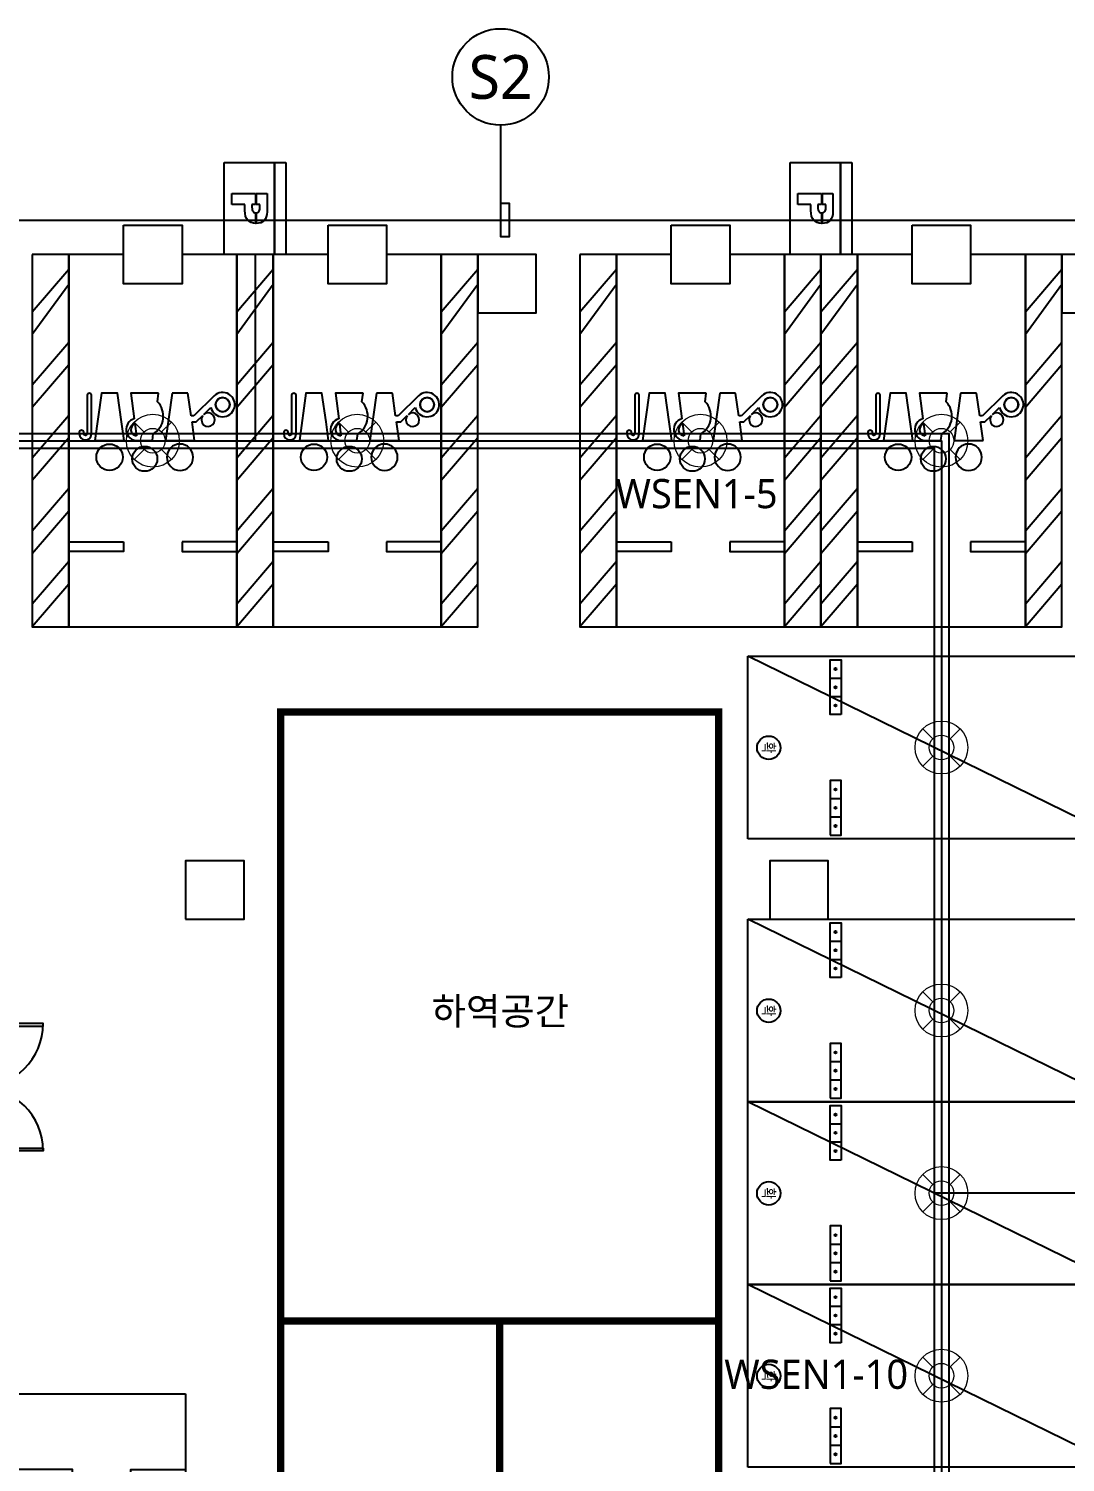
# Model space of a CAD drawing. Header units: millimetres. Extents: x -105683 to 94728, y -31127 to 151123.
# Drawn here: x 14325 to 28522, y -8341 to 11286 of the extents above; entities that cross this region are included whole.
import ezdxf
from ezdxf.enums import TextEntityAlignment as Align

# ---------------------------------------------------------------- set-up
doc = ezdxf.new("R2010")
doc.units = ezdxf.units.MM
doc.linetypes.add('AUDIT_D_080121100638-0', pattern=[0])
doc.linetypes.add('xr_plan$0$HIDDEN', pattern=[9.525, 6.35, -3.175])
for name, color, linetype in [('DR LINE', 4, 'Continuous'), ('e-plan', 9, 'Continuous'), ('E-TEXT', 6, 'Continuous'), ('레이스웨이', 3, 'Continuous'), ('만공차등', 6, 'Continuous'), ('유도배선', 6, 'Continuous')]:
    doc.layers.add(name, color=color, linetype=linetype)
doc.layers.add('초음파센서', color=1, linetype='AUDIT_D_080121100638-0', lineweight=13)
doc.styles.add('xr_plan$0$USUN', font='malgun_0.ttf')
doc.styles.add('xr_plan$0$신화문자', font='malgun_0.ttf', dxfattribs={"width": 0.9})
doc.styles.add('Xref-지하1층$0$USUN', font='malgun_0.ttf')

# ---------------------------------------------------------------- blocks, each defined once
blk = doc.blocks.new('xr_plan$0$노유자주차-1')
at = {"layer": 'e-plan', "linetype": 'Continuous'}
for p, q in [((684, 2800), (100, 3300)), ((992, 2800), (308, 3300)), ((1684, 2800), (1100, 3300)), ((1992, 2800), (1408, 3300)), ((2684, 2800), (2100, 3300)), ((2992, 2800), (2408, 3300)), ((3684, 2800), (3100, 3300)), ((3992, 2800), (3408, 3300)), ((4684, 2800), (4100, 3300)), ((4992, 2800), (4408, 3300)), ((684, 0), (100, 500)), ((992, 0), (308, 500)), ((1684, 0), (1100, 500)), ((1992, 0), (1408, 500)), ((2684, 0), (2100, 500)), ((2992, 0), (2408, 500)), ((3684, 0), (3100, 500)), ((3992, 0), (3408, 500)), ((4684, 0), (4100, 500)), ((4992, 0), (4408, 500))]:
    blk.add_line(p, q, dxfattribs=at)
for points in [[(-100, 2800), (5000, 2800), (5000, 3300), (-100, 3300)], [(3835, 2050), (3965, 2050), (3965, 2800), (3835, 2800)], [(-500, 1250), (-500, 2050), (300, 2050), (300, 1250)], [(3835, 1250), (3965, 1250), (3965, 500), (3835, 500)], [(-100, 0), (5000, 0), (5000, 500), (-100, 500)]]:
    blk.add_lwpolyline(points, close=True, dxfattribs=at)
for points in [[(-100, 1250), (-100, 500), (5000, 500), (5000, 2800), (-100, 2800), (-100, 2050)], [(1837, 2490), (2109, 2212)], [(2090, 2350), (1997, 2445)], [(2109, 2175), (1800, 2132)], [(2193, 2245), (2105, 2335)], [(2109, 2212), (2109, 2175)], [(2193, 2187), (2193, 2245)], [(2449, 2222), (2193, 2187)], [(2449, 1823), (2449, 2222)], [(1800, 2132), (1800, 1913)], [(1800, 1913), (2449, 1823)], [(1800, 1730), (1800, 1350), (2150, 1397)], [(1918, 1714), (1800, 1730)], [(2449, 1436), (2449, 1644), (2355, 1656)], [(2217, 1406), (2382, 1427)], [(2193, 1222), (1800, 1167), (1800, 948), (2449, 858), (2449, 1257), (2193, 1222)]]:
    blk.add_lwpolyline(points, dxfattribs=at)
for points in [[(1997, 2445, 3.739536), (1837, 2490)], [(2105, 2335, 17.371912), (2090, 2350)]]:
    blk.add_lwpolyline(points, format="xyb", dxfattribs=at)
for points in [[(1956, 2510, 1), (1956, 2703, 1), (1956, 2510)], [(2676, 1842, 1), (2676, 2203, 1), (2676, 1842)], [(2676, 877, -1), (2676, 1238, -1), (2676, 877)], [(1821, 812, 0.6678), (1821, 750), (2356, 750, -0.962707), (2355, 704), (2329, 704, 0.714286), (2329, 643), (2355, 643, 0.962707), (2361, 812)]]:
    blk.add_lwpolyline(points, format="xyb", close=True, dxfattribs=at)
for centre, radius in [((1956, 2607), 96.3), ((2698, 1540), 171)]:
    blk.add_circle(centre, radius, dxfattribs=at)
for centre, radius, start, end in [((2114, 1513), 281, 30.7481, 134.215), ((2297, 1436), 152, 195.0369, 360), ((2297, 1436), 85.3, 201.0118, 354.0251)]:
    blk.add_arc(centre, radius, start, end, dxfattribs=at)
blk = doc.blocks.new('xr_plan$0$확장형주차')
at = {"layer": 'e-plan', "linetype": 'Continuous'}
blk.add_line((2500, 5100), (0, 0), dxfattribs=at)
at = {"layer": 'e-plan'}
for p, q in [((0, 0), (0, 5100)), ((0, 5100), (2500, 5100)), ((2500, 5100), (2500, 0)), ((300, 1125), (300, 1275)), ((550, 1125), (550, 1275)), ((1950, 1125), (1950, 1275)), ((2200, 1125), (2200, 1275)), ((2500, 0), (0, 0))]:
    blk.add_line(p, q, dxfattribs=at)
for points in [[(800, 1275), (800, 1125), (50, 1125), (50, 1275)], [(2450, 1125), (2450, 1275), (1700, 1275), (1700, 1125)]]:
    blk.add_lwpolyline(points, close=True, dxfattribs=at)
for centre, radius in [((175, 1200), 15), ((425, 1200), 15), ((675, 1200), 15), ((1825, 1200), 15), ((2075, 1200), 15), ((2325, 1200), 15), ((1253, 285), 160)]:
    blk.add_circle(centre, radius, dxfattribs=at)
at = {"layer": 'e-plan', "style": 'xr_plan$0$신화문자', "width": 0.8}
blk.add_text('확', height=160, dxfattribs=at).set_placement((1253, 285), align=Align.MIDDLE_CENTER)
blk = doc.blocks.new('xr_plan$0$장애인용주차')
at = {"layer": 'e-plan'}
for p, q in [((1242, 6043), (1358, 6285)), ((1358, 6285), (1473, 6230)), ((1289, 6221), (1256, 6153)), ((1382, 6217), (1273, 5990)), ((1451, 6184), (1382, 6217)), ((1473, 6230), (1451, 6184)), ((963, 5976), (954, 5920)), ((955, 5714), (1010, 6060)), ((1010, 6060), (1242, 6043)), ((1038, 5912), (1015, 5768)), ((1209, 5900), (1038, 5912)), ((1053, 6005), (1046, 5962)), ((1046, 5962), (1213, 5951)), ((1273, 5990), (1053, 6005)), ((1213, 5951), (1209, 5900)), ((2300, 5000), (0, 5000)), ((0, 5000), (0, 0)), ((2300, 0), (2300, 5000)), ((1391, 3062), (1681, 3666)), ((1681, 3666), (1968, 3528)), ((1509, 3505), (1427, 3335)), ((1741, 3496), (1468, 2929)), ((1913, 3413), (1741, 3496)), ((1968, 3528), (1913, 3413)), ((675, 2238), (811, 3102)), ((811, 3102), (1391, 3062)), ((919, 2967), (902, 2859)), ((1468, 2929), (919, 2967)), ((693, 2892), (672, 2754)), ((902, 2859), (1318, 2830)), ((1318, 2830), (1309, 2703)), ((882, 2733), (825, 2373)), ((1309, 2703), (882, 2733)), ((0, 0), (2300, 0))]:
    blk.add_line(p, q, dxfattribs=at)
at = {"layer": 'e-plan', "linetype": 'Continuous'}
for p, q in [((-1000, 3831), (0, 5000)), ((-1000, 3524), (0, 4692)), ((-1000, 2950), (0, 4119)), ((-1000, 2643), (0, 3811)), ((-1000, 2069), (0, 3238)), ((-1000, 1762), (0, 2931)), ((-1000, 1189), (0, 2357)), ((-1000, 881), (0, 2050)), ((-1000, 308), (0, 1476)), ((-1000, 0), (0, 1169))]:
    blk.add_line(p, q, dxfattribs=at)
for points in [[(650, 6500), (1650, 6500), (1650, 5500), (650, 5500)], [(-1000, 5000), (-1000, 0), (0, 0), (0, 5000)], [(750, 1165), (750, 1035), (0, 1035), (0, 1165)], [(1550, 1165), (1550, 1035), (2300, 1035), (2300, 1165)]]:
    blk.add_lwpolyline(points, close=True, dxfattribs=at)
at = {"layer": 'e-plan'}
for centre, radius, start, end in [((1073, 6125), 237, 23.9076, 239.8357), ((1073, 6125), 186, 8.5807, 233.5932), ((1019, 5704), 64.2, 171.0273, 93.0028), ((969, 3265), 591, 23.9076, 239.8357), ((969, 3265), 464, 8.5807, 233.5932), ((833, 2213), 161, 171.0273, 93.0028)]:
    blk.add_arc(centre, radius, start, end, dxfattribs=at)
blk = doc.blocks.new('xr_plan$0$Dor_1800')
at = {"layer": 'e-plan'}
for points in [[(30, 125), (65, 125), (65, 995), (30, 995), (30, 125)], [(1770, 125), (1735, 125), (1735, 995), (1770, 995), (1770, 125)], [(0, 125), (30, 125), (30, 85), (45, 85), (45, -35), (30, -125), (0, -125), (0, 125)], [(1800, 125), (1770, 125), (1770, 85), (1755, 85), (1755, -35), (1770, -125), (1800, -125), (1800, 125)]]:
    blk.add_lwpolyline(points, dxfattribs=at)
for centre, start, end in [((30, 125), 0, 90), ((1770, 125), 90, 180)]:
    blk.add_arc(centre, 870, start, end, dxfattribs=at)
blk = doc.blocks.new('Xref-지하1층')
at = {"layer": 'e-plan'}
for points in [[(24000, 19300), (24800, 19300), (24800, 20100), (24000, 20100)], [(32000, 19300), (32800, 19300), (32800, 20100), (32000, 20100)], [(20000, 11000), (20800, 11000), (20800, 11800), (20000, 11800)], [(28000, 11000), (28800, 11000), (28800, 11800), (28000, 11800)]]:
    blk.add_lwpolyline(points, close=True, dxfattribs=at)
at = {"layer": 'e-plan', "linetype": 'xr_plan$0$HIDDEN', "ltscale": 0.2, "const_width": 100}
blk.add_lwpolyline([(21300, 13837), (27300, 13837), (27300, 5500), (21300, 5500)], close=True, dxfattribs=at)
at = {"layer": 'e-plan', "const_width": 100}
for points in [[(21300, 5500), (24300, 5500), (24300, -500), (21300, -500)], [(24300, 5500), (27300, 5500), (27300, -500), (24300, -500)]]:
    blk.add_lwpolyline(points, close=True, dxfattribs=at)
at = {"layer": 'e-plan', "linetype": 'Continuous', "rotation": 270}
for name, p in [('xr_plan$0$노유자주차-1', (17900, 20000)), ('xr_plan$0$노유자주차-1', (20700, 20000)), ('xr_plan$0$노유자주차-1', (25400, 20000)), ('xr_plan$0$노유자주차-1', (28700, 20000)), ('xr_plan$0$확장형주차', (27700, 14600)), ('xr_plan$0$확장형주차', (27700, 11000)), ('xr_plan$0$Dor_1800', (17052, 9600)), ('xr_plan$0$확장형주차', (27700, 8500)), ('xr_plan$0$확장형주차', (27700, 6000))]:
    blk.add_blockref(name, p, dxfattribs=at)
at = {"layer": 'e-plan', "linetype": 'Continuous', "xscale": -1, "rotation": 180}
blk.add_blockref('xr_plan$0$장애인용주차', (17700, 4500), dxfattribs=at)
at = {"layer": 'e-plan', "ltscale": 3, "style": 'xr_plan$0$USUN'}
blk.add_text('하역공간', height=375, dxfattribs=at).set_placement((24310, 9740), align=Align.MIDDLE_CENTER)
blk = doc.blocks.new('센서')
at = {"layer": '초음파센서'}
for p, q in [((-256, 256), (-120, 119)), ((119, 120), (256, 256)), ((-256, -256), (-119, -120)), ((120, -119), (256, -256))]:
    blk.add_line(p, q, dxfattribs=at)
for major_axis, start_param, end_param in [((0, 362), 2.801804347482335, 9.08498965466192), ((0, 169), 2.862310370331366, 9.145495677510953)]:
    blk.add_ellipse((0, 0), major_axis=major_axis, ratio=1, start_param=start_param, end_param=end_param, dxfattribs=at)
blk = doc.blocks.new('만공차등')
at = {"layer": '만공차등', "color": 2}
for p, q in [((256, 773), (1281, 773)), ((256, 86), (256, 773)), ((1281, 647), (256, 647)), ((256, 647), (1281, 647)), ((1281, 773), (1281, 86)), ((602, 442), (724, 442)), ((602, 436), (724, 436)), ((817, 442), (935, 442)), ((817, 436), (935, 436)), ((1281, 86), (256, 86))]:
    blk.add_line(p, q, dxfattribs=at)
for points in [[(602, 563), (602, 563), (804, 563), (804, 563)], [(602, 442), (602, 509), (602, 563), (602, 563)], [(758, 483), (758, 483), (724, 483), (724, 483)], [(724, 483), (724, 483), (724, 463), (724, 442)], [(805, 470), (797, 479), (781, 483), (758, 483)], [(804, 563), (848, 563), (881, 552), (902, 531)], [(602, 170), (602, 170), (602, 322), (602, 436)], [(724, 436), (724, 415), (724, 395), (724, 395)], [(724, 395), (724, 395), (754, 395), (754, 395)], [(754, 395), (777, 395), (793, 399), (803, 407)], [(900, 349), (876, 327), (839, 316), (790, 316)], [(803, 407), (812, 415), (817, 425), (817, 436)], [(817, 442), (816, 453), (812, 462), (805, 470)], [(935, 436), (934, 400), (922, 370), (900, 349)], [(724, 170), (724, 170), (602, 170), (602, 170)], [(790, 316), (790, 316), (724, 316), (724, 316)], [(724, 316), (724, 316), (724, 170), (724, 170)]]:
    blk.add_open_spline(points, degree=3, dxfattribs=at)
blk.add_open_spline([(902, 531), (924, 510), (935, 481), (935, 442), (935, 442), (935, 442), (935, 442)], degree=3, knots=[0.4989771, 0.4989771, 0.4989771, 0.4989771, 0.9979543, 0.9979543, 0.9979543, 1, 1, 1, 1], dxfattribs=at)

msp = doc.modelspace()

# ---------------------------------------------------------------- linework, layer by layer
at = {"layer": 'DR LINE', "linetype": 'Continuous', "ltscale": 2}
msp.add_lwpolyline([(20788, 9964), (20788, 8439), (20912, 8439), (20912, 8893), (20788, 8893)], dxfattribs=at)
msp.add_circle((20788, 10625), 661, dxfattribs=at)
at = {"layer": '레이스웨이'}
for points in [[(1807, 5745), (26925, 5745), (26925, -10705), (-3125, -10705)], [(1807, 5545), (26725, 5545), (26725, -10505), (-3125, -10505)]]:
    msp.add_lwpolyline(points, dxfattribs=at)
at = {"layer": '만공차등', "color": 4, "linetype": 'Continuous', "ltscale": 2}
for points in [[(17425, 8195), (17425, 5645)], [(25175, 8195), (25175, 5645)], [(29275, -4655), (26725, -4655)]]:
    msp.add_lwpolyline(points, dxfattribs=at)
at = {"layer": '유도배선'}
for points in [[(1405, 6615), (1405, 8666), (66917, 8666), (66917, 2091), (68930, 2091)], [(1807, 5645), (26825, 5645), (26825, -10605), (-3125, -10605)]]:
    msp.add_lwpolyline(points, dxfattribs=at)

# ---------------------------------------------------------------- block references
at = {"layer": 'e-plan'}
msp.add_blockref('Xref-지하1층', (-3525, -11905), dxfattribs=at)
at = {"layer": '만공차등', "xscale": 1.226069819647817, "yscale": 1.226069819647817, "zscale": 1.226069819647817, "rotation": 270}
for p in [(16899, 9766), (24649, 9766)]:
    msp.add_blockref('만공차등', p, dxfattribs=at)
at = {"layer": '초음파센서'}
for p in [(16025, 5645), (18825, 5645), (23525, 5645), (26825, 5645), (26825, 1445), (26825, -2155), (26825, -4655), (26825, -7155)]:
    msp.add_blockref('센서', p, dxfattribs=at)

# ---------------------------------------------------------------- texts
at = {"layer": 'DR LINE', "linetype": 'Continuous', "ltscale": 2, "style": 'Xref-지하1층$0$USUN'}
msp.add_text('S2', height=600, dxfattribs=at).set_placement((20788, 10625), align=Align.MIDDLE_CENTER)
at = {"layer": 'E-TEXT', "style": 'Xref-지하1층$0$USUN'}
for s, p in [('WSEN1-5', (23472, 4921)), ('WSEN1-10', (25110, -7135))]:
    msp.add_text(s, height=400, dxfattribs=at).set_placement(p, align=Align.MIDDLE_CENTER)

doc.saveas('drawing.dxf')
